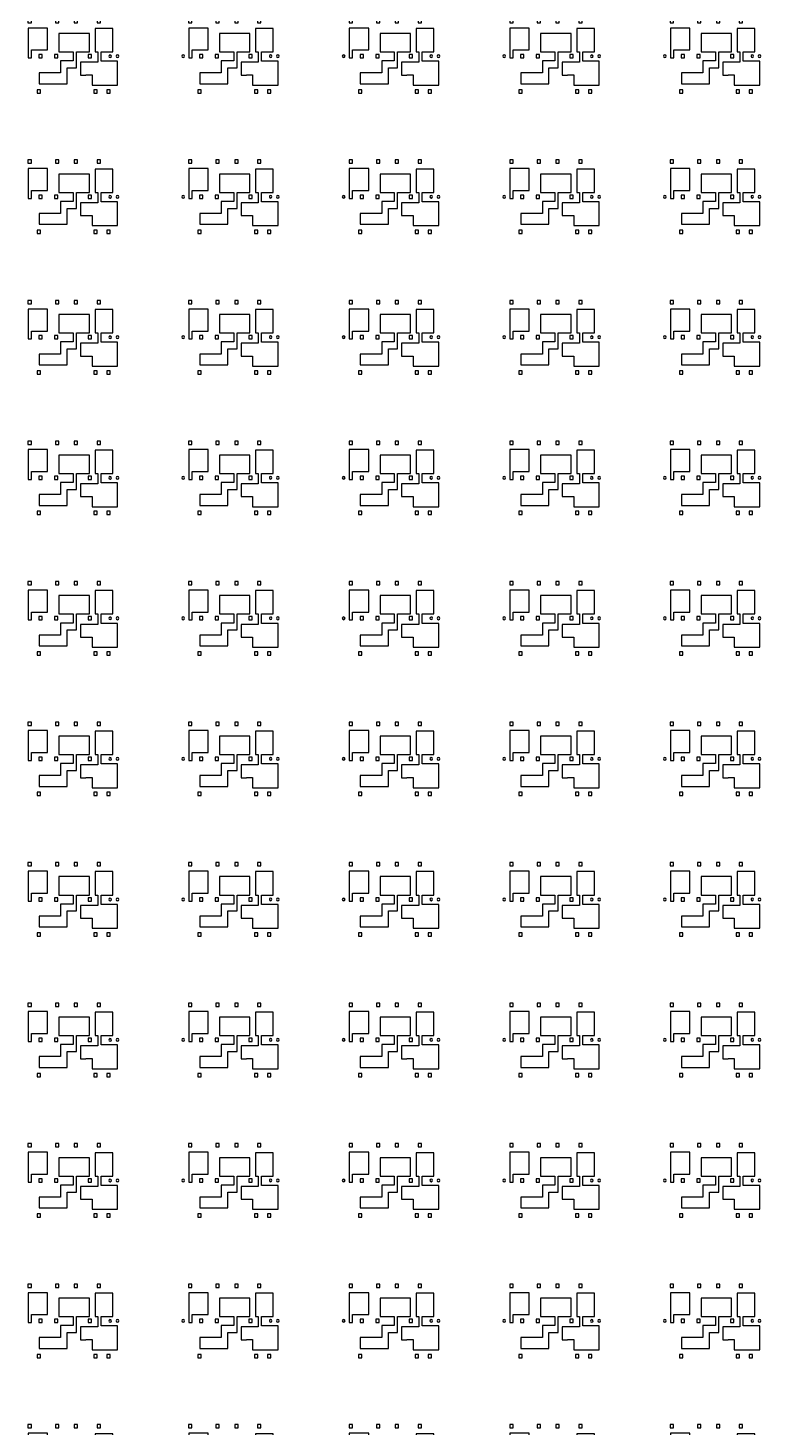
# Model space of a CAD drawing. Extents: x -100 to 100, y -100 to 100.
# Drawn here: x -45.4 to -18.7, y -50 to 1 of the extents above; entities that cross this region are included whole.
import ezdxf

# ---------------------------------------------------------------- set-up
doc = ezdxf.new("R2010")
doc.units = 0
doc.layers.add('C2', color=7, linetype='continuous')

# ---------------------------------------------------------------- blocks, each defined once
blk = doc.blocks.new('LDI_XFB44-1600-011_C2_B1')
at = {"layer": 'C2'}
for points in [[(-45.433, -55.122), (-45.311, -55.122), (-45.311, -55), (-45.433, -55), (-45.433, -55.122)], [(-44.312, -55), (-44.434, -55), (-44.434, -55.122), (-44.312, -55.122), (-44.312, -55)], [(-43.628, -55), (-43.75, -55), (-43.75, -55.122), (-43.628, -55.122), (-43.628, -55)], [(-42.916, -55), (-42.916, -55.122), (-42.795, -55.122), (-42.795, -55), (-42.916, -55)], [(-39.579, -55.122), (-39.457, -55.122), (-39.457, -55), (-39.579, -55), (-39.579, -55.122)], [(-38.459, -55), (-38.581, -55), (-38.581, -55.122), (-38.459, -55.122), (-38.459, -55)], [(-37.774, -55), (-37.896, -55), (-37.896, -55.122), (-37.774, -55.122), (-37.774, -55)], [(-37.063, -55), (-37.063, -55.122), (-36.941, -55.122), (-36.941, -55), (-37.063, -55)], [(-33.726, -55.122), (-33.604, -55.122), (-33.604, -55), (-33.726, -55), (-33.726, -55.122)], [(-32.605, -55), (-32.727, -55), (-32.727, -55.122), (-32.605, -55.122), (-32.605, -55)], [(-31.92, -55), (-32.042, -55), (-32.042, -55.122), (-31.92, -55.122), (-31.92, -55)], [(-31.209, -55), (-31.209, -55.122), (-31.087, -55.122), (-31.087, -55), (-31.209, -55)], [(-27.872, -55.122), (-27.75, -55.122), (-27.75, -55), (-27.872, -55), (-27.872, -55.122)], [(-26.751, -55), (-26.873, -55), (-26.873, -55.122), (-26.751, -55.122), (-26.751, -55)], [(-26.067, -55), (-26.189, -55), (-26.189, -55.122), (-26.067, -55.122), (-26.067, -55)], [(-25.356, -55), (-25.356, -55.122), (-25.234, -55.122), (-25.234, -55), (-25.356, -55)], [(-22.018, -55.122), (-21.896, -55.122), (-21.896, -55), (-22.018, -55), (-22.018, -55.122)], [(-20.898, -55), (-21.02, -55), (-21.02, -55.122), (-20.898, -55.122), (-20.898, -55)], [(-20.213, -55), (-20.335, -55), (-20.335, -55.122), (-20.213, -55.122), (-20.213, -55)], [(-19.502, -55), (-19.502, -55.122), (-19.38, -55.122), (-19.38, -55), (-19.502, -55)], [(-45.426, -56.402), (-45.304, -56.402), (-45.304, -56.113), (-44.717, -56.113), (-44.717, -55.312), (-45.426, -55.312), (-45.426, -56.402)], [(-45.024, -57.345), (-43.999, -57.345), (-43.999, -56.765), (-43.663, -56.765), (-43.663, -56.183), (-43.194, -56.183), (-43.194, -55.513), (-44.304, -55.513), (-44.304, -56.183), (-43.785, -56.183), (-43.785, -56.512), (-44.242, -56.512), (-44.242, -56.951), (-45.024, -56.951), (-45.024, -57.345)], [(-43.323, -57.024), (-43.098, -57.024), (-43.098, -57.394), (-42.164, -57.394), (-42.164, -56.524), (-42.769, -56.524), (-42.769, -56.183), (-42.343, -56.183), (-42.343, -55.331), (-42.989, -55.331), (-42.989, -56.183), (-42.891, -56.183), (-42.891, -56.561), (-43.518, -56.561), (-43.518, -57.028), (-43.323, -57.028), (-43.323, -57.024)], [(-39.572, -56.402), (-39.45, -56.402), (-39.45, -56.113), (-38.863, -56.113), (-38.863, -55.312), (-39.572, -55.312), (-39.572, -56.402)], [(-39.171, -57.345), (-38.145, -57.345), (-38.145, -56.765), (-37.81, -56.765), (-37.81, -56.183), (-37.34, -56.183), (-37.34, -55.513), (-38.45, -55.513), (-38.45, -56.183), (-37.932, -56.183), (-37.932, -56.512), (-38.388, -56.512), (-38.388, -56.951), (-39.171, -56.951), (-39.171, -57.345)], [(-37.47, -57.024), (-37.244, -57.024), (-37.244, -57.394), (-36.31, -57.394), (-36.31, -56.524), (-36.916, -56.524), (-36.916, -56.183), (-36.489, -56.183), (-36.489, -55.331), (-37.135, -55.331), (-37.135, -56.183), (-37.038, -56.183), (-37.038, -56.561), (-37.665, -56.561), (-37.665, -57.028), (-37.47, -57.028), (-37.47, -57.024)], [(-33.718, -56.402), (-33.596, -56.402), (-33.596, -56.113), (-33.01, -56.113), (-33.01, -55.312), (-33.718, -55.312), (-33.718, -56.402)], [(-33.317, -57.345), (-32.291, -57.345), (-32.291, -56.765), (-31.956, -56.765), (-31.956, -56.183), (-31.487, -56.183), (-31.487, -55.513), (-32.596, -55.513), (-32.596, -56.183), (-32.078, -56.183), (-32.078, -56.512), (-32.534, -56.512), (-32.534, -56.951), (-33.317, -56.951), (-33.317, -57.345)], [(-31.616, -57.024), (-31.39, -57.024), (-31.39, -57.394), (-30.456, -57.394), (-30.456, -56.524), (-31.062, -56.524), (-31.062, -56.183), (-30.635, -56.183), (-30.635, -55.331), (-31.282, -55.331), (-31.282, -56.183), (-31.184, -56.183), (-31.184, -56.561), (-31.811, -56.561), (-31.811, -57.028), (-31.616, -57.028), (-31.616, -57.024)], [(-27.865, -56.402), (-27.743, -56.402), (-27.743, -56.113), (-27.156, -56.113), (-27.156, -55.312), (-27.865, -55.312), (-27.865, -56.402)], [(-27.463, -57.345), (-26.438, -57.345), (-26.438, -56.765), (-26.103, -56.765), (-26.103, -56.183), (-25.633, -56.183), (-25.633, -55.513), (-26.743, -55.513), (-26.743, -56.183), (-26.224, -56.183), (-26.224, -56.512), (-26.681, -56.512), (-26.681, -56.951), (-27.463, -56.951), (-27.463, -57.345)], [(-25.762, -57.024), (-25.537, -57.024), (-25.537, -57.394), (-24.603, -57.394), (-24.603, -56.524), (-25.208, -56.524), (-25.208, -56.183), (-24.782, -56.183), (-24.782, -55.331), (-25.428, -55.331), (-25.428, -56.183), (-25.33, -56.183), (-25.33, -56.561), (-25.957, -56.561), (-25.957, -57.028), (-25.762, -57.028), (-25.762, -57.024)], [(-22.011, -56.402), (-21.889, -56.402), (-21.889, -56.113), (-21.303, -56.113), (-21.303, -55.312), (-22.011, -55.312), (-22.011, -56.402)], [(-21.61, -57.345), (-20.584, -57.345), (-20.584, -56.765), (-20.249, -56.765), (-20.249, -56.183), (-19.779, -56.183), (-19.779, -55.513), (-20.889, -55.513), (-20.889, -56.183), (-20.371, -56.183), (-20.371, -56.512), (-20.827, -56.512), (-20.827, -56.951), (-21.61, -56.951), (-21.61, -57.345)], [(-19.909, -57.024), (-19.683, -57.024), (-19.683, -57.394), (-18.749, -57.394), (-18.749, -56.524), (-19.355, -56.524), (-19.355, -56.183), (-18.928, -56.183), (-18.928, -55.331), (-19.574, -55.331), (-19.574, -56.183), (-19.477, -56.183), (-19.477, -56.561), (-20.104, -56.561), (-20.104, -57.028), (-19.909, -57.028), (-19.909, -57.024)], [(-45.035, -56.28), (-45.035, -56.402), (-44.913, -56.402), (-44.913, -56.28), (-45.035, -56.28)], [(-44.462, -56.402), (-44.34, -56.402), (-44.34, -56.28), (-44.462, -56.28), (-44.462, -56.402)], [(-43.239, -56.402), (-43.117, -56.402), (-43.117, -56.28), (-43.239, -56.28), (-43.239, -56.402)], [(-42.471, -56.378), (-42.436, -56.389), (-42.403, -56.372), (-42.393, -56.337), (-42.41, -56.305), (-42.445, -56.294), (-42.477, -56.311), (-42.488, -56.346), (-42.471, -56.378)], [(-42.138, -56.306), (-42.173, -56.292), (-42.209, -56.306), (-42.223, -56.341), (-42.209, -56.377), (-42.173, -56.391), (-42.138, -56.377), (-42.123, -56.341), (-42.138, -56.306)], [(-39.813, -56.377), (-39.778, -56.391), (-39.743, -56.377), (-39.728, -56.341), (-39.743, -56.306), (-39.778, -56.292), (-39.813, -56.306), (-39.828, -56.341), (-39.813, -56.377)], [(-39.182, -56.28), (-39.182, -56.402), (-39.06, -56.402), (-39.06, -56.28), (-39.182, -56.28)], [(-38.609, -56.402), (-38.487, -56.402), (-38.487, -56.28), (-38.609, -56.28), (-38.609, -56.402)], [(-37.385, -56.402), (-37.263, -56.402), (-37.263, -56.28), (-37.385, -56.28), (-37.385, -56.402)], [(-36.617, -56.378), (-36.582, -56.389), (-36.55, -56.372), (-36.539, -56.337), (-36.556, -56.305), (-36.591, -56.294), (-36.623, -56.311), (-36.634, -56.346), (-36.617, -56.378)], [(-36.284, -56.306), (-36.32, -56.292), (-36.355, -56.306), (-36.369, -56.341), (-36.355, -56.377), (-36.32, -56.391), (-36.284, -56.377), (-36.27, -56.341), (-36.284, -56.306)], [(-33.96, -56.377), (-33.924, -56.391), (-33.889, -56.377), (-33.874, -56.341), (-33.889, -56.306), (-33.924, -56.292), (-33.96, -56.306), (-33.974, -56.341), (-33.96, -56.377)], [(-33.328, -56.28), (-33.328, -56.402), (-33.206, -56.402), (-33.206, -56.28), (-33.328, -56.28)], [(-32.755, -56.402), (-32.633, -56.402), (-32.633, -56.28), (-32.755, -56.28), (-32.755, -56.402)], [(-31.532, -56.402), (-31.41, -56.402), (-31.41, -56.28), (-31.532, -56.28), (-31.532, -56.402)], [(-30.763, -56.378), (-30.728, -56.389), (-30.696, -56.372), (-30.685, -56.337), (-30.702, -56.305), (-30.737, -56.294), (-30.77, -56.311), (-30.78, -56.346), (-30.763, -56.378)], [(-30.431, -56.306), (-30.466, -56.292), (-30.501, -56.306), (-30.516, -56.341), (-30.501, -56.377), (-30.466, -56.391), (-30.431, -56.377), (-30.416, -56.341), (-30.431, -56.306)], [(-28.106, -56.377), (-28.071, -56.391), (-28.035, -56.377), (-28.021, -56.341), (-28.035, -56.306), (-28.071, -56.292), (-28.106, -56.306), (-28.121, -56.341), (-28.106, -56.377)], [(-27.474, -56.28), (-27.474, -56.402), (-27.353, -56.402), (-27.353, -56.28), (-27.474, -56.28)], [(-26.901, -56.402), (-26.779, -56.402), (-26.779, -56.28), (-26.901, -56.28), (-26.901, -56.402)], [(-25.678, -56.402), (-25.556, -56.402), (-25.556, -56.28), (-25.678, -56.28), (-25.678, -56.402)], [(-24.91, -56.378), (-24.875, -56.389), (-24.842, -56.372), (-24.832, -56.337), (-24.849, -56.305), (-24.884, -56.294), (-24.916, -56.311), (-24.927, -56.346), (-24.91, -56.378)], [(-24.577, -56.306), (-24.612, -56.292), (-24.648, -56.306), (-24.662, -56.341), (-24.648, -56.377), (-24.612, -56.391), (-24.577, -56.377), (-24.562, -56.341), (-24.577, -56.306)], [(-22.252, -56.377), (-22.217, -56.391), (-22.182, -56.377), (-22.167, -56.341), (-22.182, -56.306), (-22.217, -56.292), (-22.252, -56.306), (-22.267, -56.341), (-22.252, -56.377)], [(-21.621, -56.28), (-21.621, -56.402), (-21.499, -56.402), (-21.499, -56.28), (-21.621, -56.28)], [(-21.048, -56.402), (-20.926, -56.402), (-20.926, -56.28), (-21.048, -56.28), (-21.048, -56.402)], [(-19.824, -56.402), (-19.702, -56.402), (-19.702, -56.28), (-19.824, -56.28), (-19.824, -56.402)], [(-19.056, -56.378), (-19.021, -56.389), (-18.989, -56.372), (-18.978, -56.337), (-18.995, -56.305), (-19.03, -56.294), (-19.062, -56.311), (-19.073, -56.346), (-19.056, -56.378)], [(-18.723, -56.306), (-18.759, -56.292), (-18.794, -56.306), (-18.809, -56.341), (-18.794, -56.377), (-18.759, -56.391), (-18.723, -56.377), (-18.709, -56.341), (-18.723, -56.306)], [(-44.971, -57.683), (-44.971, -57.561), (-45.093, -57.561), (-45.093, -57.683), (-44.971, -57.683)], [(-42.906, -57.561), (-43.028, -57.561), (-43.028, -57.683), (-42.906, -57.683), (-42.906, -57.561)], [(-42.555, -57.561), (-42.555, -57.683), (-42.433, -57.683), (-42.433, -57.561), (-42.555, -57.561)], [(-39.118, -57.683), (-39.118, -57.561), (-39.24, -57.561), (-39.24, -57.683), (-39.118, -57.683)], [(-37.052, -57.561), (-37.174, -57.561), (-37.174, -57.683), (-37.052, -57.683), (-37.052, -57.561)], [(-36.701, -57.561), (-36.701, -57.683), (-36.579, -57.683), (-36.579, -57.561), (-36.701, -57.561)], [(-33.264, -57.683), (-33.264, -57.561), (-33.386, -57.561), (-33.386, -57.683), (-33.264, -57.683)], [(-31.198, -57.561), (-31.32, -57.561), (-31.32, -57.683), (-31.198, -57.683), (-31.198, -57.561)], [(-30.848, -57.561), (-30.848, -57.683), (-30.726, -57.683), (-30.726, -57.561), (-30.848, -57.561)], [(-27.411, -57.683), (-27.411, -57.561), (-27.532, -57.561), (-27.532, -57.683), (-27.411, -57.683)], [(-25.345, -57.561), (-25.467, -57.561), (-25.467, -57.683), (-25.345, -57.683), (-25.345, -57.561)], [(-24.994, -57.561), (-24.994, -57.683), (-24.872, -57.683), (-24.872, -57.561), (-24.994, -57.561)], [(-21.557, -57.683), (-21.557, -57.561), (-21.679, -57.561), (-21.679, -57.683), (-21.557, -57.683)], [(-19.491, -57.561), (-19.613, -57.561), (-19.613, -57.683), (-19.491, -57.683), (-19.491, -57.561)], [(-19.14, -57.561), (-19.14, -57.683), (-19.018, -57.683), (-19.018, -57.561), (-19.14, -57.561)]]:
    blk.add_lwpolyline(points, close=True, dxfattribs=at)

msp = doc.modelspace()

# ---------------------------------------------------------------- block references
at = {"layer": 'C2'}
for p in [(0, 56.341), (0, 51.22), (0, 46.098), (0, 40.976), (0, 35.854), (0, 30.732), (0, 25.61), (0, 20.488), (0, 15.366), (0, 10.244), (0, 5.122)]:
    msp.add_blockref('LDI_XFB44-1600-011_C2_B1', p, dxfattribs=at)

doc.saveas('drawing.dxf')
